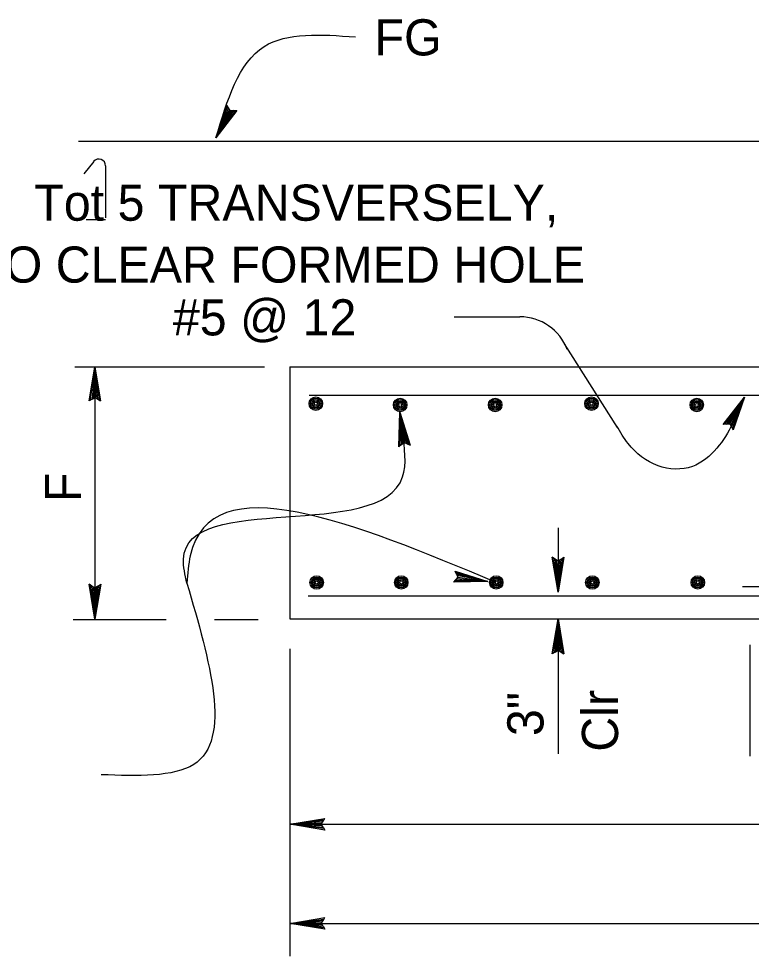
# Model space of a CAD drawing. Extents: x 0 to 2.83, y 0 to 1.83.
# Drawn here: x 1.9611 to 2.1975, y 0.296 to 0.5987 of the extents above; entities that cross this region are included whole.
import ezdxf

# ---------------------------------------------------------------- set-up
doc = ezdxf.new("R2010")
doc.units = 0
for name, color, linetype in [('212 Leaders and Dim Lines', 7, 'Continuous'), ('213 Rebar', 7, 'Continuous'), ('214 Text and Titles', 7, 'Continuous'), ('240 Concrete', 7, 'Continuous'), ('257 Ground Line', 7, 'Continuous')]:
    doc.layers.add(name, color=color, linetype=linetype)

msp = doc.modelspace()

# ---------------------------------------------------------------- linework, layer by layer
at = {"layer": '212 Leaders and Dim Lines'}
for p, q in [((2.024757053087159, 0.5602438611159193), (2.028252940982925, 0.5708309551402679)), ((2.024757053087159, 0.5602438611159193), (2.0285277419079324, 0.5703664959844185)), ((2.0288021126332216, 0.5699026359927432), (2.024757053087159, 0.5602438611159193)), ((2.0290770671839553, 0.569438468723124), (2.024757053087159, 0.5602438611159193)), ((2.031502956798507, 0.5691204205004882), (2.024757053087159, 0.5602438611159193)), ((2.030965107806635, 0.5690836718174466), (2.024757053087159, 0.5602438611159193)), ((2.024757053087159, 0.5602438611159193), (2.0304274124404893, 0.5690472150471272)), ((2.024757053087159, 0.5602438611159193), (2.029889717074343, 0.569010758250316)), ((2.0288021126332216, 0.5699026359927432), (2.028252940982925, 0.5708309551402679)), ((2.0293520217081973, 0.5689743014535048), (2.0288021126332216, 0.5699026359927432)), ((2.0304274124404893, 0.5690472150471272), (2.0293520217081973, 0.5689743014535048)), ((2.0304274124404893, 0.5690472150471272), (2.031502956798507, 0.5691204205004882)), ((2.0293520217081973, 0.5689743014535048), (2.024757053087159, 0.5602438611159193)), ((2.1016545623688128, 0.502485532821319), (2.122780430583319, 0.502485532821319)), ((2.1543321920947314, 0.46668096601778536), (2.137211022935931, 0.4937550845891885)), ((1.9791816041524668, 0.4862781645033891), (2.040438404004876, 0.4862781645033891)), ((1.9838605999790613, 0.4753400579480132), (1.9856861208123946, 0.4862784261095358)), ((1.984318065256839, 0.47562217600356876), (1.9856861208123946, 0.4862784261095358)), ((1.9856861208123946, 0.4862784261095358), (1.9847737944235058, 0.4759034260035688)), ((1.9856861208123946, 0.4862784261095358), (1.985230391645728, 0.4761846760035688)), ((1.9856861208123946, 0.4862784261095358), (1.9856861208123946, 0.41005183558125197)), ((1.9856861208123946, 0.47646505794801325), (1.9856861208123946, 0.4862784261095358)), ((1.9856861208123946, 0.4862784261095358), (1.9875142458388864, 0.4753400579480132)), ((1.9866001833388864, 0.4759034260035688), (1.9856861208123946, 0.4862784261095358)), ((1.986143586116664, 0.4761846760035688), (1.9856861208123946, 0.4862784261095358)), ((1.9856861208123946, 0.4862784261095358), (1.987057648616664, 0.47562217600356876)), ((1.9847737944235058, 0.4759034260035688), (1.9838605999790613, 0.4753400579480132)), ((1.9847737944235058, 0.4759034260035688), (1.9856861208123946, 0.47646505794801325)), ((1.9856861208123946, 0.47646505794801325), (1.9866001833388864, 0.4759034260035688)), ((1.9866001833388864, 0.4759034260035688), (1.9875142458388864, 0.4753400579480132)), ((2.1884159986504033, 0.4677541214282084), (2.1952377520108306, 0.4765725229184866)), ((2.188954142945943, 0.4677862578425548), (2.1952377520108306, 0.4765725229184866)), ((2.1952377520108306, 0.4765725229184866), (2.1894921310725475, 0.46781810369525895)), ((2.1952377520108306, 0.4765725229184866), (2.1900301192256437, 0.4678499495744548)), ((2.1905681073522483, 0.46788179542715896), (2.1952377520108306, 0.4765725229184866)), ((2.1908390725615714, 0.46741528806075366), (2.1952377520108306, 0.4765725229184866)), ((2.1911100377444024, 0.46694878072084023), (2.1952377520108306, 0.4765725229184866)), ((2.1952377520108306, 0.4765725229184866), (2.1913804218304405, 0.4664825856128302)), ((2.1952377520108306, 0.4765725229184866), (2.1916512308708285, 0.4660157877112744)), ((2.0837638928361613, 0.46053941963431344), (2.084129747721073, 0.47168242971411084)), ((2.085433650694042, 0.46190315764202283), (2.084129747721073, 0.47168242971411084)), ((2.084129747721073, 0.47168242971411084), (2.087404349428032, 0.4610248138518613)), ((2.08641930521964, 0.46146419280655143), (2.084129747721073, 0.47168242971411084)), ((2.084129747721073, 0.47168242971411084), (2.084598749949136, 0.4612214521055837)), ((2.0841812996031748, 0.46088059935061004), (2.084129747721073, 0.47168242971411084)), ((2.084129747721073, 0.47168242971411084), (2.085016200295097, 0.4615623048870491)), ((2.0859264779435955, 0.46168367522428716), (2.084129747721073, 0.47168242971411084)), ((2.084129747721073, 0.47168242971411084), (2.0869114785465475, 0.4612446232044281)), ((2.1894921310725475, 0.46781810369525895), (2.1884159986504033, 0.4677541214282084)), ((2.1894921310725475, 0.46781810369525895), (2.1905681073522483, 0.46788179542715896)), ((2.1905681073522483, 0.46788179542715896), (2.1911100377444024, 0.46694878072084023)), ((2.1911100377444024, 0.46694878072084023), (2.1916512308708285, 0.4660157877112744)), ((2.084598749949136, 0.4612214521055837), (2.0837638928361613, 0.46053941963431344)), ((2.084598749949136, 0.4612214521055837), (2.085433650694042, 0.46190315764202283)), ((2.085433650694042, 0.46190315764202283), (2.08641930521964, 0.46146419280655143)), ((2.08641930521964, 0.46146419280655143), (2.087404349428032, 0.4610248138518613)), ((2.1351522159934797, 0.43429701246320207), (2.1351522159934797, 0.4187788968681412)), ((2.134208639578099, 0.4242484543900213), (2.1332667993003214, 0.424829183556688)), ((2.1351522159934797, 0.4135427251703711), (2.1332667993003214, 0.424829183556688)), ((2.1351522159934797, 0.4135427251703711), (2.1337381534669877, 0.42453838494557683)), ((2.134208639578099, 0.4242484543900213), (2.1351522159934797, 0.4135427251703711)), ((2.1351522159934797, 0.4236685932789102), (2.134208639578099, 0.4242484543900213)), ((2.1346808618003212, 0.42395852383446575), (2.1351522159934797, 0.4135427251703711)), ((2.137035896549035, 0.424829183556688), (2.1351522159934797, 0.4135427251703711)), ((2.1365645423823683, 0.42453838494557683), (2.1351522159934797, 0.4135427251703711)), ((2.1351522159934797, 0.4135427251703711), (2.1360940562712574, 0.4242484543900213)), ((2.1360940562712574, 0.4242484543900213), (2.1351522159934797, 0.4236685932789102)), ((2.1351522159934797, 0.4135427251703711), (2.1356227021045906, 0.42395852383446575)), ((2.1360940562712574, 0.4242484543900213), (2.137035896549035, 0.424829183556688)), ((2.1351522159934797, 0.4236685932789102), (2.1351522159934797, 0.4135427251703711)), ((2.1023134545868514, 0.4194052243010888), (2.1018804086976073, 0.42039245577616474)), ((2.1018804086976073, 0.42039245577616474), (2.112516746681454, 0.41705047455105004)), ((2.10274617377295, 0.4184180385747158), (2.102058862452342, 0.41758628852700297)), ((2.1020970949739617, 0.4198988171862669), (2.112516746681454, 0.41705047455105004)), ((2.112516746681454, 0.41705047455105004), (2.1023134545868514, 0.4194052243010888)), ((2.1023134545868514, 0.4194052243010888), (2.10274617377295, 0.4184180385747158)), ((2.1024025181254102, 0.4180021635543971), (2.112516746681454, 0.41705047455105004)), ((2.112516746681454, 0.41705047455105004), (2.1025298141926654, 0.41891163144144017)), ((2.10274617377295, 0.4184180385747158), (2.112516746681454, 0.41705047455105004)), ((1.9847425444235056, 0.41555532224148434), (1.9838015722012834, 0.41613605140815096)), ((1.9856861208123946, 0.40484959299534234), (1.9838015722012834, 0.41613605140815096)), ((1.9856861208123946, 0.40484959299534234), (1.9842720583123945, 0.4158452527970399)), ((1.9847425444235056, 0.41555532224148434), (1.9856861208123946, 0.40484959299534234)), ((1.9856861208123946, 0.4149754611303732), (1.9847425444235056, 0.41555532224148434)), ((1.9852156347012835, 0.41526539168592874), (1.9856861208123946, 0.40484959299534234)), ((1.9875706694499975, 0.41613605140815096), (1.9856861208123946, 0.40484959299534234)), ((1.9870993152833307, 0.4158452527970399), (1.9856861208123946, 0.40484959299534234)), ((1.9856861208123946, 0.40484959299534234), (1.9866288291722196, 0.41555532224148434)), ((1.9866288291722196, 0.41555532224148434), (1.9856861208123946, 0.4149754611303732)), ((1.9856861208123946, 0.40484959299534234), (1.9861566069499974, 0.41526539168592874)), ((1.9856861208123946, 0.4149754611303732), (1.9856861208123946, 0.40484959299534234)), ((1.9866288291722196, 0.41555532224148434), (1.9875706694499975, 0.41613605140815096)), ((2.102058862452342, 0.41758628852700297), (2.101371315856481, 0.41675523758752697)), ((2.112516746681454, 0.41705047455105004), (2.101371315856481, 0.41675523758752697)), ((2.112516746681454, 0.41705047455105004), (2.10171529820009, 0.41717106688467204)), ((2.102058862452342, 0.41758628852700297), (2.112516746681454, 0.41705047455105004)), ((1.978669177714791, 0.4047645235508979), (2.0086768271462545, 0.4047645235508979)), ((2.024278094287544, 0.4047645235508979), (2.038415236058552, 0.4047645235508979)), ((2.1332685354114322, 0.39362745758662326), (2.1351522159934797, 0.4049139159994319)), ((2.133739889578099, 0.39391825619773435), (2.1351522159934797, 0.4049139159994319)), ((2.1351522159934797, 0.4049139159994319), (2.13421037568921, 0.3942081867532899)), ((2.1351522159934797, 0.4049139159994319), (2.1346817298558767, 0.3944981173088455)), ((2.1351522159934797, 0.394788047864401), (2.1351522159934797, 0.4049139159994319)), ((2.1351522159934797, 0.4049139159994319), (2.1370376326601463, 0.39362745758662326)), ((2.1360957923823687, 0.3942081867532899), (2.1351522159934797, 0.4049139159994319)), ((2.135623570160146, 0.3944981173088455), (2.1351522159934797, 0.4049139159994319)), ((2.1351522159934797, 0.4049139159994319), (2.1365662784934796, 0.39391825619773435)), ((2.1351522159934797, 0.4049139159994319), (2.1351522159934797, 0.3613446262016332)), ((2.1969914615727455, 0.3966126137492004), (2.1969914615727455, 0.3605996450251623)), ((2.0486122847491384, 0.3952853722759448), (2.0486122847491384, 0.29603963930149085)), ((2.13421037568921, 0.3942081867532899), (2.1332685354114322, 0.39362745758662326)), ((2.13421037568921, 0.3942081867532899), (2.1351522159934797, 0.394788047864401)), ((2.1351522159934797, 0.394788047864401), (2.1360957923823687, 0.3942081867532899)), ((2.1360957923823687, 0.3942081867532899), (2.1370376326601463, 0.39362745758662326)), ((2.0486122847491384, 0.33867155399819754), (2.059898743188439, 0.34055697069135593)), ((2.0486122847491384, 0.33867155399819754), (2.0596079445773277, 0.34008561652468927)), ((2.059318014021772, 0.33961513041357816), (2.0486122847491384, 0.33867155399819754)), ((2.0590280834662162, 0.3391429081648642), (2.0486122847491384, 0.33867155399819754)), ((2.0587381528841693, 0.33867155399819754), (2.059318014021772, 0.33961513041357816)), ((2.059318014021772, 0.33961513041357816), (2.059898743188439, 0.34055697069135593)), ((2.0587381528841693, 0.33867155399819754), (2.0486122847491384, 0.33867155399819754)), ((2.059898743188439, 0.336787873442642), (2.0486122847491384, 0.33867155399819754)), ((2.0486122847491384, 0.33867155399819754), (2.059318014021772, 0.33772971372041977)), ((2.0596079445773277, 0.33725922760930865), (2.0486122847491384, 0.33867155399819754)), ((2.0486122847491384, 0.33867155399819754), (2.0590280834662162, 0.3382010678870864)), ((2.0486122847491384, 0.33867155399819754), (2.431423919687152, 0.33867155399819754)), ((2.059318014021772, 0.33772971372041977), (2.0587381528841693, 0.33867155399819754)), ((2.059318014021772, 0.33772971372041977), (2.059898743188439, 0.336787873442642)), ((2.0486122847491384, 0.30664739259954765), (2.059898743188439, 0.3085328092662143)), ((2.0486122847491384, 0.30664739259954765), (2.0596079445773277, 0.30806145509954763)), ((2.059318014021772, 0.3075909689884365), (2.0486122847491384, 0.30664739259954765)), ((2.0590280834662162, 0.3071187467662143), (2.0486122847491384, 0.30664739259954765)), ((2.0587381528841693, 0.30664739259954765), (2.0486122847491384, 0.30664739259954765)), ((2.059898743188439, 0.3047637120175003), (2.0486122847491384, 0.30664739259954765)), ((2.0486122847491384, 0.30664739259954765), (2.059318014021772, 0.30570555229527807)), ((2.0596079445773277, 0.30523506618416696), (2.0486122847491384, 0.30664739259954765)), ((2.0486122847491384, 0.30664739259954765), (2.0590280834662162, 0.3061769064619448)), ((2.0486122847491384, 0.30664739259954765), (2.5166189664747813, 0.30664739259954765)), ((2.0587381528841693, 0.30664739259954765), (2.059318014021772, 0.3075909689884365)), ((2.059318014021772, 0.30570555229527807), (2.0587381528841693, 0.30664739259954765)), ((2.059318014021772, 0.3075909689884365), (2.059898743188439, 0.3085328092662143)), ((2.059318014021772, 0.30570555229527807), (2.059898743188439, 0.3047637120175003))]:
    msp.add_line(p, q, dxfattribs=at)
msp.add_arc((2.1227801076154216, 0.4860813855419582), 0.016404414060246092, 20.78057222222222, 90, dxfattribs=at)
for points in [[(2.024757053087159, 0.5602438611159193), (2.0402771374189146, 0.5897320212853224), (2.069765297614809, 0.5928360381675685)], [(2.1952377520108306, 0.4765725229184866), (2.186366464433856, 0.46006207107076036), (2.178480875491263, 0.4541478793704386), (2.1673917660266686, 0.45439430401578806), (2.1577812044871534, 0.46154061899584076), (2.1540848346744523, 0.46720838605081316)], [(2.015366974470697, 0.4164719957162828), (2.014262700684686, 0.4242019122183582), (2.084991714065727, 0.45077974569067775), (2.084991714065727, 0.4652176820894682), (2.084129747721073, 0.47168242971411084)], [(2.1151912496199605, 0.4167161616837369), (2.0164712482567073, 0.42530618600436887), (2.015366974470697, 0.4164719957162828)], [(2.015366974470697, 0.4164719957162828), (2.0175755220427183, 0.3579454850577122), (1.9877601298204275, 0.35463266369967994)]]:
    msp.add_spline(points, degree=3, dxfattribs=at)
at = {"layer": '213 Rebar'}
for p, q in [((1.9853000691874023, 0.5526005493981576), (1.9820724477587037, 0.5485963677530489)), ((1.9891482315227718, 0.5512336661957784), (1.9891482315227718, 0.5343996354521501)), ((1.9828982314830341, 0.53392334370822), (1.9891482315227718, 0.53392334370822)), ((2.0548619166196174, 0.4771638426702354), (2.508599425992403, 0.4771638426702354)), ((2.194672265250142, 0.4153579576101479), (2.4831846597122613, 0.4153579576101479)), ((2.0545222339527744, 0.4123679994713701), (2.486214995958417, 0.4123679994713701))]:
    msp.add_line(p, q, dxfattribs=at)
for centre, radius in [((2.0569786767831295, 0.4744320682139733), 0.0021701432674363455), ((2.0569786767831295, 0.4744320682139733), 0.0017541991411777124), ((2.0569786767831295, 0.4744320682139733), 0.0013382550149190796), ((2.0569786767831295, 0.4744320682139733), 0.0009223108886604468), ((2.084197235930203, 0.4740145074947974), 0.0021701432674363455), ((2.084197235930203, 0.4740145074947974), 0.0017541991411777124), ((2.084197235930203, 0.4740145074947974), 0.0013382550149190796), ((2.1148453122621924, 0.4740145074947974), 0.0021701432674363455), ((2.1148453122621924, 0.4740145074947974), 0.0017541991411777124), ((2.1148453122621924, 0.4740145074947974), 0.0013382550149190796), ((2.14592027498903, 0.4744320682139733), 0.0021701432674363455), ((2.14592027498903, 0.4744320682139733), 0.0017541991411777124), ((2.14592027498903, 0.4744320682139733), 0.0013382550149190796), ((2.14592027498903, 0.4744320682139733), 0.0009223108886604468), ((2.1798888661428015, 0.4740145074947974), 0.0021701432674363455), ((2.1798888661428015, 0.4740145074947974), 0.0017541991411777124), ((2.1798888661428015, 0.4740145074947974), 0.0013382550149190796), ((2.0569786767831295, 0.4744320682139733), 0.000506366762401814), ((2.084197235930203, 0.4740145074947974), 0.0009223108886604468), ((2.084197235930203, 0.4740145074947974), 0.000506366762401814), ((2.1148453122621924, 0.4740145074947974), 0.0009223108886604468), ((2.1148453122621924, 0.4740145074947974), 0.000506366762401814), ((2.14592027498903, 0.4744320682139733), 0.000506366762401814), ((2.1798888661428015, 0.4740145074947974), 0.0009223108886604468), ((2.1798888661428015, 0.4740145074947974), 0.000506366762401814), ((2.057254129661859, 0.4167019673133656), 0.0021701432674363455), ((2.057254129661859, 0.4167019673133656), 0.0017541991411777124), ((2.057254129661859, 0.4167019673133656), 0.0013382550149190796), ((2.0845431732879725, 0.41671616168373676), 0.0021701432674363455), ((2.0845431732879725, 0.41671616168373676), 0.0017541991411777124), ((2.0845431732879725, 0.41671616168373676), 0.0013382550149190796), ((2.1151912496199605, 0.41671616168373676), 0.0021701432674363455), ((2.1151912496199605, 0.41671616168373676), 0.0017541991411777124), ((2.1151912496199605, 0.41671616168373676), 0.0013382550149190796), ((2.14619572786776, 0.4167019673133656), 0.0021701432674363455), ((2.14619572786776, 0.4167019673133656), 0.0017541991411777124), ((2.14619572786776, 0.4167019673133656), 0.0013382550149190796), ((2.1802348035005705, 0.41671616168373676), 0.0021701432674363455), ((2.1802348035005705, 0.41671616168373676), 0.0017541991411777124), ((2.1802348035005705, 0.41671616168373676), 0.0013382550149190796), ((2.057254129661859, 0.4167019673133656), 0.0009223108886604468), ((2.057254129661859, 0.4167019673133656), 0.000506366762401814), ((2.0845431732879725, 0.41671616168373676), 0.0009223108886604468), ((2.0845431732879725, 0.41671616168373676), 0.000506366762401814), ((2.1151912496199605, 0.41671616168373676), 0.0009223108886604468), ((2.1151912496199605, 0.41671616168373676), 0.000506366762401814), ((2.14619572786776, 0.4167019673133656), 0.0009223108886604468), ((2.14619572786776, 0.4167019673133656), 0.000506366762401814), ((2.1802348035005705, 0.41671616168373676), 0.0009223108886604468), ((2.1802348035005705, 0.41671616168373676), 0.000506366762401814)]:
    msp.add_circle(centre, radius, dxfattribs=at)
msp.add_arc((1.9869813890582997, 0.5512336661994997), 0.0021668424563661155, 0, 141.36851697617521, dxfattribs=at)
at = {"layer": '240 Concrete'}
for p, q in [((2.048611967351341, 0.4862781645033891), (2.508744659340317, 0.4862781645033891)), ((2.0486122847491384, 0.4862784261095358), (2.0486122847491384, 0.4049407388286757)), ((2.0486122847491384, 0.4049407388286757), (2.5165327421749693, 0.4049407388286757))]:
    msp.add_line(p, q, dxfattribs=at)
at = {"layer": '257 Ground Line'}
msp.add_line((1.9803966027600601, 0.5591950933325295), (2.431423919687152, 0.5591950933325295), dxfattribs=at)

# ---------------------------------------------------------------- texts
at = {"layer": '212 Leaders and Dim Lines'}
for s, p in [('F', (1.9812491319444443, 0.44264242543404214)), ('Clr', (2.154497573684984, 0.36207639441517875)), ('3"', (2.1304251408010586, 0.36712492117916756))]:
    msp.add_text(s, height=0.011666812499999998, rotation=90, dxfattribs=at).set_placement(p)
at = {"layer": '214 Text and Titles'}
for s, height, p in [('FG', 0.011666812499999998, (2.075900173611111, 0.5868487272975536)), ('e BARS   Tot 5 TRANSVERSELY,', 0.011666890624999999, (1.8976439521639346, 0.5334830519503313)), ('SHIFT TO CLEAR FORMED HOLE', 0.011666890624999999, (1.8976439521639346, 0.5134984529919979)), ('#5 @ 12', 0.011666890624999999, (2.0108452349279795, 0.4964597602836646))]:
    msp.add_text(s, height=height, dxfattribs=at).set_placement(p)

doc.saveas('drawing.dxf')
